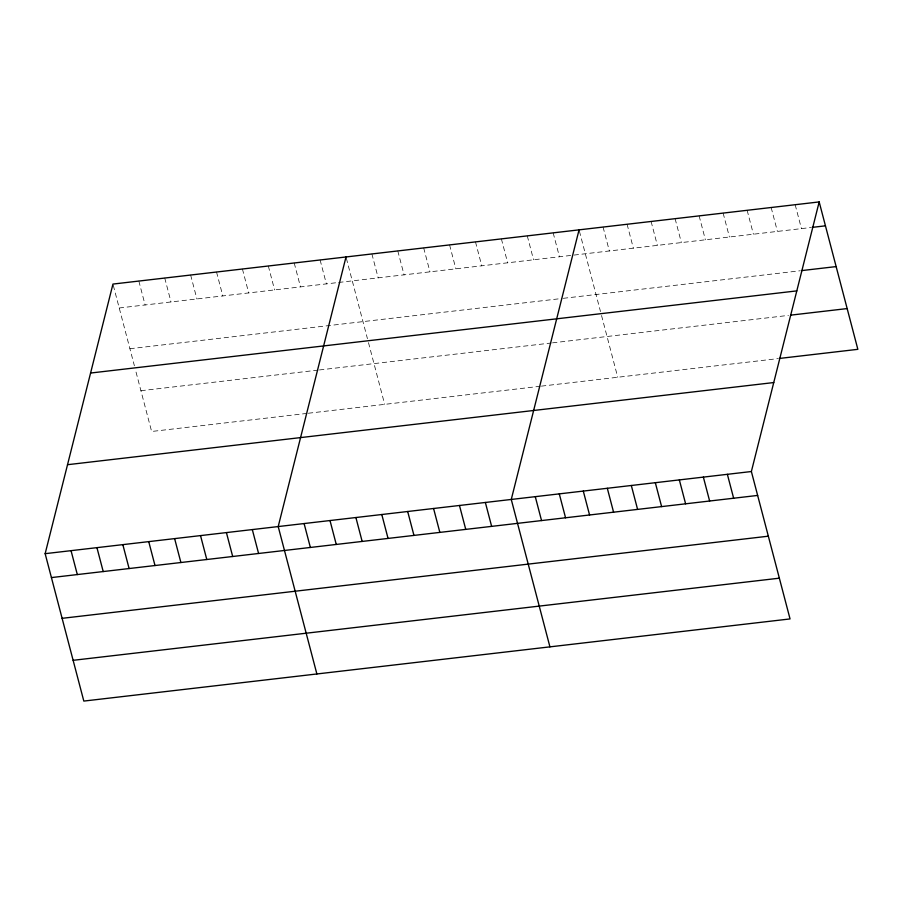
<?xml version="1.0" encoding="UTF-8"?>
<svg xmlns="http://www.w3.org/2000/svg" width="903" height="903" viewBox="0 0 903 903"><rect width="100%" height="100%" fill="white"/><g stroke="black" fill="none" stroke-linecap="round" stroke-linejoin="round"><path stroke-width="0.68" stroke-dasharray="4.51 3.39" d="M119.219 307.979L337.282 282.616M338.648 282.458L810.781 227.533M129.908 348.727L561.948 298.475M563.314 298.317L800.126 270.776M140.924 390.717L318.104 370.106M319.47 369.948L551.157 343.005M552.523 342.847L788.466 315.395M306.986 413.405L151.625 431.476L135.416 369.722M308.352 413.235L540.05 386.292M541.405 386.134L777.81 358.638M795.171 204.721L801.435 228.628M771.151 207.509L777.427 231.416M747.142 210.309L753.418 234.216M723.134 213.097L729.41 237.004M699.125 215.885L705.39 239.792M675.105 218.684L681.381 242.591M651.097 221.472L657.373 245.379M627.088 224.271L633.353 248.178M603.069 227.059L609.344 250.966M579.41 231.179L600.495 311.569M601.533 315.508L617.731 377.251M553.167 232.861L559.442 256.768M527.273 235.875L533.549 259.782M501.379 238.889L507.644 262.796M475.486 241.902L481.75 265.809M449.581 244.916L455.857 268.823M423.688 247.93L429.963 271.837M397.794 250.932L404.07 274.839M371.901 253.946L378.176 277.853M346.357 258.292L367.442 338.681M368.48 342.621L384.678 404.363M320.113 259.974L326.378 283.881M294.22 262.987L300.485 286.894M268.315 266.001L274.591 289.908M242.422 269.004L248.697 292.922M216.528 272.017L222.804 295.924M190.635 275.031L196.91 298.938M164.741 278.045L171.017 301.952M138.848 281.059L145.112 304.966M113.293 285.393L134.389 365.783"/><path stroke-width="1.35" d="M819.179 201.922L751.375 471.524L790.046 618.927L83.821 701.078L45.15 553.674L112.954 284.073L819.179 201.922L857.85 349.326L779.142 358.48M346.007 256.96L278.203 526.562L316.874 673.965M579.06 229.859L511.267 499.461L549.927 646.864M812.113 227.387L825.455 225.829M801.458 270.618L836.144 266.588M90.571 373.041L796.807 290.89M791.13 315.091L847.161 308.578M67.522 464.706L773.758 382.556M45.15 553.674L751.375 471.524M51.426 577.581L757.651 495.431M62.115 618.329L768.34 536.19M73.132 660.319L779.357 578.18M727.366 474.323L733.642 498.23M703.358 477.111L709.634 501.018M679.349 479.911L685.614 503.818M655.33 482.699L661.606 506.606M631.321 485.498L637.597 509.405M607.313 488.286L613.577 512.193M583.293 491.074L589.569 514.992M559.284 493.873L565.56 517.78M535.276 496.661L541.54 520.568M485.362 502.474L491.638 526.381M459.469 505.477L465.745 529.384M433.575 508.491L439.851 532.398M407.682 511.504L413.958 535.411M381.788 514.518L388.053 538.425M355.895 517.532L362.159 541.439M330.001 520.546L336.266 544.453M304.097 523.559L310.372 547.466M252.309 529.576L258.585 553.483M226.416 532.589L232.692 556.496M200.522 535.603L206.787 559.51M174.629 538.617L180.893 562.524M148.735 541.631L155 565.538M122.831 544.633L129.106 568.54M96.937 547.647L103.213 571.554M71.044 550.661L77.319 574.568"/></g></svg>
